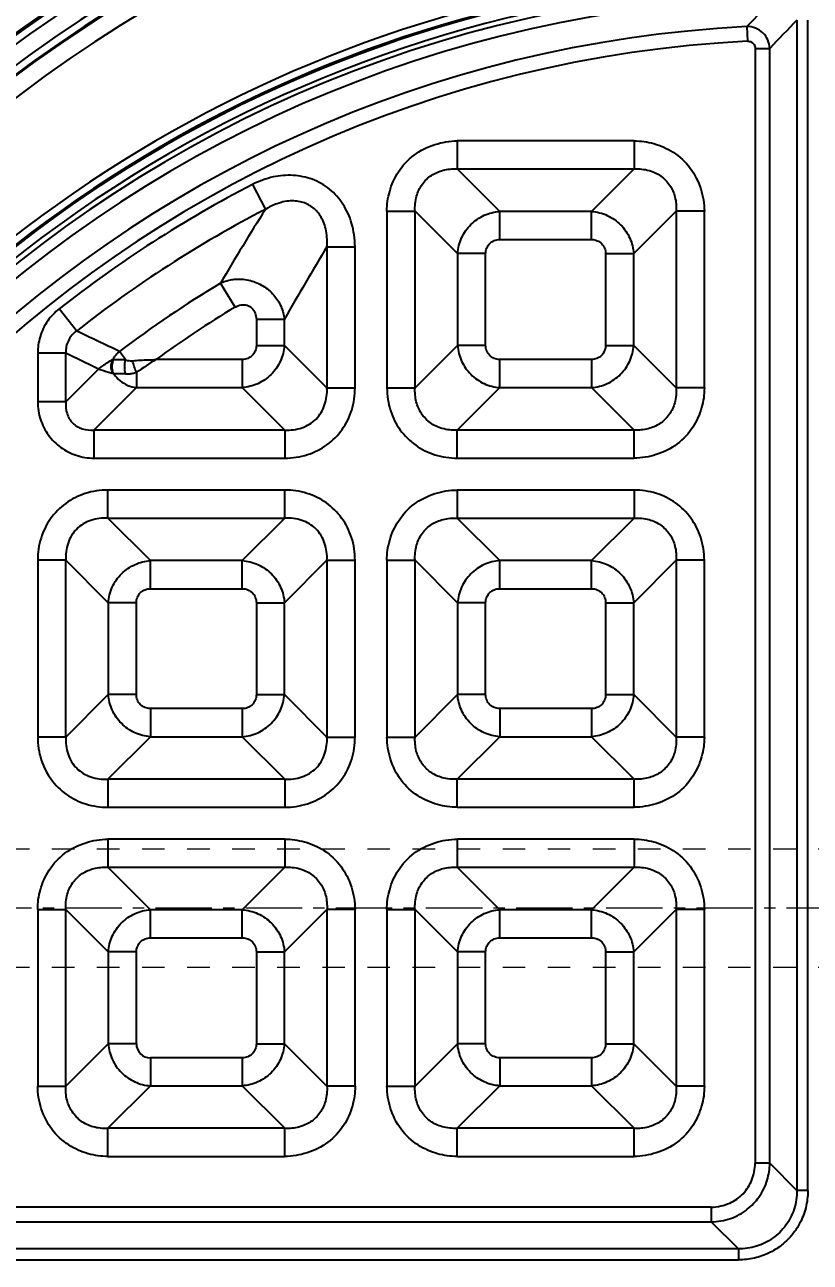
# Model space of a CAD drawing. Header units: millimetres. Extents: x 3054 to 4939, y -1170 to 130.
# Drawn here: x 4552.1 to 4605.2, y -786 to -702.3 of the extents above; entities that cross this region are included whole.
import ezdxf

# ---------------------------------------------------------------- set-up
doc = ezdxf.new("R2010")
doc.units = ezdxf.units.MM
doc.header["$LTSCALE"] = 16.335
doc.header["$PDMODE"] = 3
doc.header["$PDSIZE"] = 0.3125
doc.linetypes.add('CENTER', pattern=[0.6, 0.375, -0.075, 0.075, -0.075])
doc.linetypes.add('HIDDEN', pattern=[0.2, 0.1, -0.1])
doc.layers.get('0').update_dxf_attribs({"linetype": 'CONTINUOUS'})
doc.layers.get('Defpoints').update_dxf_attribs({"linetype": 'CONTINUOUS'})
doc.layers.add('cool', color=153, linetype='HIDDEN', lineweight=9)
doc.styles.get("Standard").update_dxf_attribs({"font": 'txt', "width": 0.8})
doc.dimstyles.get("Standard").update_dxf_attribs({"dimtxt": 0.15625, "dimasz": 0.1875, "dimexe": 0.125, "dimexo": 0.0625, "dimtad": 0, "dimtih": 1, "dimtoh": 1, "dimdsep": 46, "dimtxsty": 'Standard', "dimcen": 0.09, "dimadec": 0, "dimazin": 0, "dimtp": 0.01, "dimtm": 0.01, "dimtfac": 1, "dimtofl": 0, "dimtmove": 0, "dimatfit": 3, "dimfxl": 0, "dimtolj": 1, "dimarcsym": 0})

# ---------------------------------------------------------------- blocks, each defined once
blk = doc.blocks.new('*D221')
at = {"color": 4, "lineweight": -2}
blk.add_line((4460.053, -762.001), (4441.773, -762.001), dxfattribs=at)
at = {"layer": 'Defpoints', "color": 0}
for p in [(4441.773, -762.001), (4460.053, -762.001), (4611.243, -791.002)]:
    blk.add_point(p, dxfattribs=at)
at = {"color": 6, "insert": (4434.439, -762.001), "char_height": 5, "attachment_point": 5}
blk.add_mtext('\\A1;29.00', dxfattribs=at)
blk = doc.blocks.new('*D222')
at = {"color": 4, "lineweight": -2}
blk.add_line((4502.817, -743.002), (4441.773, -743.002), dxfattribs=at)
at = {"layer": 'Defpoints', "color": 0}
for p in [(4441.773, -743.002), (4502.817, -743.002), (4611.243, -791.002)]:
    blk.add_point(p, dxfattribs=at)
at = {"color": 6, "insert": (4434.439, -743.002), "char_height": 5, "attachment_point": 5}
blk.add_mtext('\\A1;48.00', dxfattribs=at)
blk = doc.blocks.new('*D223')
at = {"color": 4, "lineweight": -2}
blk.add_line((4524.817, -709.002), (4441.773, -709.002), dxfattribs=at)
at = {"layer": 'Defpoints', "color": 0}
for p in [(4441.773, -709.002), (4524.817, -709.002), (4611.243, -791.002)]:
    blk.add_point(p, dxfattribs=at)
at = {"color": 6, "insert": (4434.439, -709.002), "char_height": 5, "attachment_point": 5}
blk.add_mtext('\\A1;82.00', dxfattribs=at)
blk = doc.blocks.new('*D224')
at = {"color": 4, "lineweight": -2}
blk.add_line((4501.275, -694.001), (4441.773, -694.001), dxfattribs=at)
at = {"layer": 'Defpoints', "color": 0}
for p in [(4441.773, -694.001), (4501.275, -694.001), (4611.243, -791.002)]:
    blk.add_point(p, dxfattribs=at)
at = {"color": 6, "insert": (4434.439, -694.001), "char_height": 5, "attachment_point": 5}
blk.add_mtext('\\A1;97.00', dxfattribs=at)
blk = doc.blocks.new('*D225')
at = {"color": 4, "lineweight": -2}
blk.add_line((4563.817, -680.002), (4441.773, -680.002), dxfattribs=at)
at = {"layer": 'Defpoints', "color": 0}
for p in [(4441.773, -680.002), (4563.817, -680.002), (4611.243, -791.002)]:
    blk.add_point(p, dxfattribs=at)
at = {"color": 6, "insert": (4434.439, -680.002), "char_height": 5, "attachment_point": 5}
blk.add_mtext('\\A1;111.00', dxfattribs=at)
blk = doc.blocks.new('*D226')
at = {"color": 4, "lineweight": -2}
blk.add_line((4606.843, -674.002), (4441.773, -674.002), dxfattribs=at)
at = {"layer": 'Defpoints', "color": 0}
for p in [(4441.773, -674.002), (4606.843, -674.002), (4611.243, -791.002)]:
    blk.add_point(p, dxfattribs=at)
at = {"color": 6, "insert": (4433.773, -674.002), "char_height": 5, "attachment_point": 5}
blk.add_mtext('\\A1;117.00', dxfattribs=at)
blk = doc.blocks.new('*D227')
at = {"color": 4, "lineweight": -2}
for p, q in [((4451.773, -667.041), (4441.773, -667.041)), ((4461.773, -673.002), (4451.773, -667.041)), ((4479.867, -673.002), (4461.773, -673.002))]:
    blk.add_line(p, q, dxfattribs=at)
at = {"layer": 'Defpoints', "color": 0}
for p in [(4441.773, -667.041), (4479.867, -673.002), (4611.243, -791.002)]:
    blk.add_point(p, dxfattribs=at)
at = {"color": 6, "insert": (4433.773, -667.041), "char_height": 5, "attachment_point": 5}
blk.add_mtext('\\A1;118.00', dxfattribs=at)
blk = doc.blocks.new('*D233')
at = {"color": 4, "lineweight": -2}
for p, q in [((4568.217, -634.173), (4568.217, -624.173)), ((4568.247, -644.173), (4568.217, -634.173)), ((4568.247, -675.644), (4568.247, -644.173))]:
    blk.add_line(p, q, dxfattribs=at)
at = {"layer": 'Defpoints', "color": 0}
for p in [(4568.217, -624.173), (4568.247, -675.644), (4611.243, -791.002)]:
    blk.add_point(p, dxfattribs=at)
at = {"color": 6, "insert": (4568.217, -616.84), "char_height": 5, "attachment_point": 5, "rotation": 90}
blk.add_mtext('\\A1;43.00', dxfattribs=at)
blk = doc.blocks.new('*D234')
at = {"color": 4, "lineweight": -2}
for p, q in [((4529.217, -634.173), (4529.217, -624.173)), ((4528.247, -644.173), (4529.217, -634.173)), ((4528.247, -704.672), (4528.247, -644.173))]:
    blk.add_line(p, q, dxfattribs=at)
at = {"layer": 'Defpoints', "color": 0}
for p in [(4529.217, -624.173), (4528.247, -704.672), (4611.243, -791.002)]:
    blk.add_point(p, dxfattribs=at)
at = {"color": 6, "insert": (4529.217, -616.84), "char_height": 5, "attachment_point": 5, "rotation": 90}
blk.add_mtext('\\A1;83.00', dxfattribs=at)
blk = doc.blocks.new('*D235')
at = {"color": 4, "lineweight": -2}
for p, q in [((4507.217, -634.173), (4507.217, -624.173)), ((4506.247, -644.173), (4507.217, -634.173)), ((4506.247, -738.601), (4506.247, -644.173))]:
    blk.add_line(p, q, dxfattribs=at)
at = {"layer": 'Defpoints', "color": 0}
for p in [(4507.217, -624.173), (4506.247, -738.601), (4611.243, -791.002)]:
    blk.add_point(p, dxfattribs=at)
at = {"color": 6, "insert": (4507.217, -615.84), "char_height": 5, "attachment_point": 5, "rotation": 90}
blk.add_mtext('\\A1;105.00', dxfattribs=at)
blk = doc.blocks.new('*D236')
at = {"color": 4, "lineweight": -2}
blk.add_line((4482.742, -664.202), (4482.742, -624.173), dxfattribs=at)
at = {"layer": 'Defpoints', "color": 0}
for p in [(4482.742, -624.173), (4482.742, -664.202), (4611.243, -791.002)]:
    blk.add_point(p, dxfattribs=at)
at = {"color": 6, "insert": (4482.742, -615.173), "char_height": 5, "attachment_point": 5, "rotation": 90}
blk.add_mtext('\\A1;128.50', dxfattribs=at)
blk = doc.blocks.new('*D240')
at = {"color": 4, "lineweight": -2}
for p, q in [((4493.943, -636.034), (4493.943, -626.034)), ((4490.742, -646.034), (4493.943, -636.034)), ((4490.742, -781.571), (4490.742, -646.034))]:
    blk.add_line(p, q, dxfattribs=at)
at = {"layer": 'Defpoints', "color": 0}
for p in [(4493.943, -626.034), (4490.742, -781.571), (4611.243, -791.002)]:
    blk.add_point(p, dxfattribs=at)
at = {"color": 6, "insert": (4493.943, -617.368), "char_height": 5, "attachment_point": 5, "rotation": 90}
blk.add_mtext('\\A1;120.50', dxfattribs=at)
blk = doc.blocks.new('*D258')
at = {"color": 4, "lineweight": -2}
for p, q in [((4451.914, -779.805), (4441.914, -779.805)), ((4461.914, -785.971), (4451.914, -779.805)), ((4486.342, -785.971), (4461.914, -785.971))]:
    blk.add_line(p, q, dxfattribs=at)
at = {"layer": 'Defpoints', "color": 0}
for p in [(4441.914, -779.805), (4486.342, -785.971), (4611.243, -791.001)]:
    blk.add_point(p, dxfattribs=at)
at = {"color": 6, "insert": (4436.247, -779.805), "char_height": 5, "attachment_point": 5}
blk.add_mtext('\\A1;5.03', dxfattribs=at)

msp = doc.modelspace()

# ---------------------------------------------------------------- linework, layer by layer
at = {"color": 6, "linetype": 'Continuous'}
for p, q in [((4604.34, -701.95), (4604.34, -781.113)), ((4605.082, -781.113), (4605.08, -701.95)), ((4600.952, -702.384), (4601.003, -703.373)), ((4601.515, -703.86), (4601.515, -779.278)), ((4601.515, -703.86), (4602.505, -703.86)), ((4602.504, -705.348), (4602.505, -703.86)), ((4602.503, -779.278), (4602.504, -705.348)), ((4581.371, -710.117), (4581.371, -712.017)), ((4593.328, -710.117), (4581.371, -710.117)), ((4593.328, -710.117), (4593.328, -712.017)), ((4581.371, -712.017), (4584.244, -714.89)), ((4581.371, -712.017), (4593.328, -712.017)), ((4590.455, -714.89), (4593.328, -712.017)), ((4567.528, -713.061), (4568.401, -714.749)), ((4576.62, -714.868), (4576.62, -726.826)), ((4576.62, -714.868), (4578.52, -714.868)), ((4578.52, -726.826), (4578.52, -714.868)), ((4581.393, -717.741), (4578.52, -714.868)), ((4596.179, -714.868), (4593.306, -717.741)), ((4596.179, -714.868), (4596.179, -726.826)), ((4598.08, -714.868), (4596.179, -714.868)), ((4598.08, -726.826), (4598.08, -714.868)), ((4584.244, -716.791), (4584.244, -714.89)), ((4590.455, -714.89), (4584.244, -714.89)), ((4590.455, -716.791), (4590.455, -714.89)), ((4572.562, -717.281), (4572.562, -726.826)), ((4572.562, -717.281), (4574.462, -717.281)), ((4574.462, -726.826), (4574.462, -717.281)), ((4584.244, -716.791), (4590.455, -716.791)), ((4581.393, -717.741), (4581.393, -723.953)), ((4583.294, -717.741), (4581.393, -717.741)), ((4583.294, -723.953), (4583.294, -717.741)), ((4591.406, -717.741), (4591.406, -723.953)), ((4591.406, -717.741), (4593.306, -717.741)), ((4593.306, -723.953), (4593.306, -717.741)), ((4566.348, -721.362), (4565.368, -719.734)), ((4555.627, -722.977), (4554.451, -721.484)), ((4567.788, -722.176), (4567.788, -723.953)), ((4567.788, -722.176), (4569.689, -722.176)), ((4569.689, -723.953), (4569.689, -722.176)), ((4567.788, -723.953), (4569.689, -723.953)), ((4569.689, -723.953), (4572.562, -726.825)), ((4578.52, -726.826), (4581.393, -723.953)), ((4583.294, -723.953), (4581.393, -723.953)), ((4591.406, -723.953), (4593.306, -723.953)), ((4593.306, -723.953), (4596.179, -726.826)), ((4553.002, -724.47), (4553.002, -727.776)), ((4554.903, -724.47), (4553.002, -724.47)), ((4554.903, -727.776), (4554.903, -724.47)), ((4558.935, -724.903), (4558.528, -724.366)), ((4566.838, -724.903), (4560.995, -724.903)), ((4566.838, -724.903), (4566.838, -726.803)), ((4584.244, -726.803), (4584.244, -724.903)), ((4590.455, -724.903), (4584.244, -724.903)), ((4590.455, -724.903), (4590.455, -726.803)), ((4554.903, -727.776), (4557.122, -725.556)), ((4558.935, -725.88), (4558.147, -725.88)), ((4559.676, -725.77), (4559.676, -726.803)), ((4559.676, -726.803), (4556.803, -729.676)), ((4559.676, -726.803), (4566.838, -726.803)), ((4569.711, -729.676), (4566.838, -726.803)), ((4572.562, -726.826), (4574.462, -726.826)), ((4576.62, -726.826), (4578.52, -726.826)), ((4584.244, -726.803), (4581.371, -729.676)), ((4584.244, -726.803), (4590.455, -726.803)), ((4593.328, -729.676), (4590.455, -726.803)), ((4598.08, -726.826), (4596.179, -726.826)), ((4554.903, -727.776), (4553.002, -727.776)), ((4556.803, -729.676), (4556.803, -731.577)), ((4569.711, -729.676), (4556.803, -729.676)), ((4569.711, -729.676), (4569.711, -731.577)), ((4581.371, -731.577), (4581.371, -729.676)), ((4593.328, -729.676), (4581.371, -729.676)), ((4593.328, -731.577), (4593.328, -729.676)), ((4556.803, -731.577), (4569.711, -731.577)), ((4581.371, -731.577), (4593.328, -731.577)), ((4557.753, -735.635), (4557.753, -733.734)), ((4569.711, -733.734), (4557.753, -733.734)), ((4569.711, -735.635), (4569.711, -733.734)), ((4581.371, -733.734), (4581.371, -735.635)), ((4593.328, -733.734), (4581.371, -733.734)), ((4593.328, -733.734), (4593.328, -735.635)), ((4557.753, -735.635), (4560.626, -738.508)), ((4557.753, -735.635), (4569.711, -735.635)), ((4566.838, -738.508), (4569.711, -735.635)), ((4581.371, -735.635), (4584.244, -738.508)), ((4581.371, -735.635), (4593.328, -735.635)), ((4590.455, -738.508), (4593.328, -735.635)), ((4553.002, -738.486), (4553.002, -750.443)), ((4554.903, -738.486), (4553.002, -738.486)), ((4554.903, -750.443), (4554.903, -738.486)), ((4557.776, -741.359), (4554.903, -738.486)), ((4560.626, -740.408), (4560.626, -738.508)), ((4566.838, -738.508), (4560.626, -738.508)), ((4566.838, -740.408), (4566.838, -738.508)), ((4572.562, -738.486), (4569.689, -741.359)), ((4572.562, -738.486), (4572.562, -750.443)), ((4572.562, -738.486), (4574.462, -738.486)), ((4574.462, -750.443), (4574.462, -738.486)), ((4576.62, -738.486), (4576.62, -750.443)), ((4576.62, -738.486), (4578.52, -738.486)), ((4578.52, -750.443), (4578.52, -738.486)), ((4581.393, -741.359), (4578.52, -738.486)), ((4584.244, -740.408), (4584.244, -738.508)), ((4590.455, -738.508), (4584.244, -738.508)), ((4590.455, -740.408), (4590.455, -738.508)), ((4596.179, -738.486), (4593.306, -741.359)), ((4596.179, -738.486), (4596.179, -750.443)), ((4598.08, -738.486), (4596.179, -738.486)), ((4598.08, -750.443), (4598.08, -738.486)), ((4560.626, -740.408), (4566.838, -740.408)), ((4584.244, -740.408), (4590.455, -740.408)), ((4557.776, -741.359), (4557.776, -747.57)), ((4559.676, -741.359), (4557.776, -741.359)), ((4559.676, -747.57), (4559.676, -741.359)), ((4567.788, -741.359), (4567.788, -747.57)), ((4567.788, -741.359), (4569.689, -741.359)), ((4569.689, -747.57), (4569.689, -741.359)), ((4581.393, -741.359), (4581.393, -747.57)), ((4583.294, -741.359), (4581.393, -741.359)), ((4583.294, -747.57), (4583.294, -741.359)), ((4591.406, -741.359), (4591.406, -747.57)), ((4591.406, -741.359), (4593.306, -741.359)), ((4593.306, -747.57), (4593.306, -741.359)), ((4554.903, -750.443), (4557.776, -747.57)), ((4559.676, -747.57), (4557.776, -747.57)), ((4567.788, -747.57), (4569.689, -747.57)), ((4569.689, -747.57), (4572.562, -750.443)), ((4578.52, -750.443), (4581.393, -747.57)), ((4583.294, -747.57), (4581.393, -747.57)), ((4591.406, -747.57), (4593.306, -747.57)), ((4593.306, -747.57), (4596.179, -750.443)), ((4560.626, -748.52), (4560.626, -750.421)), ((4566.838, -748.52), (4560.626, -748.52)), ((4566.838, -748.52), (4566.838, -750.421)), ((4584.244, -748.52), (4584.244, -750.421)), ((4590.455, -748.52), (4584.244, -748.52)), ((4590.455, -748.52), (4590.455, -750.421)), ((4554.903, -750.443), (4553.002, -750.443)), ((4560.626, -750.421), (4557.753, -753.294)), ((4560.626, -750.421), (4566.838, -750.421)), ((4569.711, -753.294), (4566.838, -750.421)), ((4572.562, -750.443), (4574.462, -750.443)), ((4576.62, -750.443), (4578.52, -750.443)), ((4584.244, -750.421), (4581.371, -753.294)), ((4584.244, -750.421), (4590.455, -750.421)), ((4593.328, -753.294), (4590.455, -750.421)), ((4598.08, -750.443), (4596.179, -750.443)), ((4557.753, -753.294), (4557.753, -755.194)), ((4569.711, -753.294), (4557.753, -753.294)), ((4569.711, -753.294), (4569.711, -755.194)), ((4581.371, -755.194), (4581.371, -753.294)), ((4593.328, -753.294), (4581.371, -753.294)), ((4593.328, -755.194), (4593.328, -753.294)), ((4557.753, -755.194), (4569.711, -755.194)), ((4581.371, -755.194), (4593.328, -755.194)), ((4557.753, -757.352), (4557.753, -759.252)), ((4569.711, -757.352), (4557.753, -757.352)), ((4569.711, -757.352), (4569.711, -759.252)), ((4581.371, -757.352), (4581.371, -759.252)), ((4593.328, -757.352), (4581.371, -757.352)), ((4593.328, -757.352), (4593.328, -759.252)), ((4557.753, -759.252), (4560.626, -762.125)), ((4557.753, -759.252), (4569.711, -759.252)), ((4566.838, -762.125), (4569.711, -759.252)), ((4581.371, -759.252), (4584.244, -762.125)), ((4581.371, -759.252), (4593.328, -759.252)), ((4590.455, -762.125), (4593.328, -759.252)), ((4553.002, -762.103), (4553.002, -774.061)), ((4553.002, -762.103), (4554.903, -762.103)), ((4554.903, -774.061), (4554.903, -762.103)), ((4557.776, -764.976), (4554.903, -762.103)), ((4560.626, -764.026), (4560.626, -762.125)), ((4566.838, -762.125), (4560.626, -762.125)), ((4566.838, -764.026), (4566.838, -762.125)), ((4572.562, -762.103), (4569.689, -764.976)), ((4572.562, -762.103), (4572.562, -774.061)), ((4574.462, -762.103), (4572.562, -762.103)), ((4574.462, -774.061), (4574.462, -762.103)), ((4576.62, -762.103), (4576.62, -774.061)), ((4576.62, -762.103), (4578.52, -762.103)), ((4578.52, -774.061), (4578.52, -762.103)), ((4581.393, -764.976), (4578.52, -762.103)), ((4584.244, -764.026), (4584.244, -762.125)), ((4590.455, -762.125), (4584.244, -762.125)), ((4590.455, -764.026), (4590.455, -762.125)), ((4596.179, -762.103), (4593.306, -764.976)), ((4596.179, -762.103), (4596.179, -774.061)), ((4598.08, -762.103), (4596.179, -762.103)), ((4598.08, -774.061), (4598.08, -762.103)), ((4560.626, -764.026), (4566.838, -764.026)), ((4584.244, -764.026), (4590.455, -764.026)), ((4557.776, -764.976), (4557.776, -771.188)), ((4559.676, -764.976), (4557.776, -764.976)), ((4559.676, -771.188), (4559.676, -764.976)), ((4567.788, -764.976), (4567.788, -771.188)), ((4567.788, -764.976), (4569.689, -764.976)), ((4569.689, -771.188), (4569.689, -764.976)), ((4581.393, -764.976), (4581.393, -771.188)), ((4583.294, -764.976), (4581.393, -764.976)), ((4583.294, -771.188), (4583.294, -764.976)), ((4591.406, -764.976), (4591.406, -771.188)), ((4591.406, -764.976), (4593.306, -764.976)), ((4593.306, -771.188), (4593.306, -764.976)), ((4554.903, -774.061), (4557.776, -771.188)), ((4559.676, -771.188), (4557.776, -771.188)), ((4567.788, -771.188), (4569.689, -771.188)), ((4569.689, -771.188), (4572.562, -774.061)), ((4578.52, -774.061), (4581.393, -771.188)), ((4583.294, -771.188), (4581.393, -771.188)), ((4591.406, -771.188), (4593.306, -771.188)), ((4593.306, -771.188), (4596.179, -774.061)), ((4560.626, -772.138), (4560.626, -774.038)), ((4566.838, -772.138), (4560.626, -772.138)), ((4566.838, -772.138), (4566.838, -774.038)), ((4584.244, -772.138), (4584.244, -774.038)), ((4590.455, -772.138), (4584.244, -772.138)), ((4590.455, -772.138), (4590.455, -774.038)), ((4553.002, -774.061), (4554.903, -774.061)), ((4560.626, -774.038), (4557.753, -776.911)), ((4560.626, -774.038), (4566.838, -774.038)), ((4569.711, -776.911), (4566.838, -774.038)), ((4574.462, -774.061), (4572.562, -774.061)), ((4576.62, -774.061), (4578.52, -774.061)), ((4584.244, -774.038), (4581.371, -776.911)), ((4584.244, -774.038), (4590.455, -774.038)), ((4593.328, -776.911), (4590.455, -774.038)), ((4598.08, -774.061), (4596.179, -774.061)), ((4557.753, -778.812), (4557.753, -776.911)), ((4569.711, -776.911), (4557.753, -776.911)), ((4569.711, -778.812), (4569.711, -776.911)), ((4581.371, -778.812), (4581.371, -776.911)), ((4593.328, -776.911), (4581.371, -776.911)), ((4593.328, -778.812), (4593.328, -776.911)), ((4557.753, -778.812), (4569.711, -778.812)), ((4581.371, -778.812), (4593.328, -778.812)), ((4602.504, -779.278), (4601.515, -779.278)), ((4602.504, -779.277), (4604.34, -781.113)), ((4605.082, -781.113), (4604.34, -781.113)), ((4598.546, -782.247), (4523.128, -782.247)), ((4598.546, -782.247), (4598.546, -783.236)), ((4524.616, -783.236), (4598.546, -783.235)), ((4600.381, -785.072), (4598.545, -783.236)), ((4600.381, -785.072), (4521.218, -785.072)), ((4600.381, -785.072), (4600.381, -785.814)), ((4521.218, -785.812), (4600.381, -785.814))]:
    msp.add_line(p, q, dxfattribs=at)
for centre, radius, start, end in [((4611.269, -785.971), 102.28, 28.91984, 173.84027), ((4611.269, -785.971), 102.395, 28.92651, 170.47427), ((4611.269, -785.971), 101.778, 28.91317, 173.80147), ((4611.269, -785.971), 100.622, 28.40074, 331.59927), ((4611.269, -785.971), 100.12, 28.40075, 331.59926), ((4611.269, -785.971), 100.057, 28.37938, 331.62062), ((4611.269, -785.971), 98.859, 28.37934, 331.62065), ((4605.239, -785.971), 87.818, 27.48882, 137.56344), ((4605.239, -785.971), 87.224, 13.52978, 137.63947), ((4605.239, -785.971), 87.317, 27.48942, 137.56349), ((4605.239, -785.971), 86.271, 91.61975, 178.38025), ((4605.239, -785.971), 86.622, 13.52978, 137.63811), ((4605.239, -785.971), 85.531, 91.61975, 178.38025), ((4770.467, -866.324), 235.821, 135.3084, 135.95783), ((4770.123, -863.117), 231.212, 135.80893, 136.46522), ((4605.239, -785.971), 83.696, 92.93582, 177.06418), ((4605.239, -785.971), 82.706, 92.93582, 177.06418), ((4605.239, -785.971), 82.085, 117.34893, 128.22237), ((4605.239, -785.971), 80.184, 117.34891, 128.22238), ((4721.899, -811.581), 181.488, 147.75485, 149.59705), ((4724.342, -809.657), 177.681, 148.67478, 150.50504), ((4605.239, -785.971), 77.311, 121.04538, 127.17051), ((4605.239, -785.971), 75.411, 121.04547, 125.92336), ((4407.531, -1035.923), 346.219, 64.14274, 64.67498), ((4624.728, -823.177), 117.132, 122.96442, 123.73663)]:
    msp.add_arc(centre, radius, start, end, dxfattribs=at)
for points, knots in [([(4602.505, -703.86), (4602.5, -703.665), (4602.41, -703.274), (4602.061, -702.785), (4601.555, -702.453), (4601.152, -702.379), (4600.952, -702.384)], [0, 0, 0, 0, 0.247125, 0.495574, 0.746007, 1, 1, 1, 1]), ([(4601.003, -703.373), (4601.09, -703.372), (4601.269, -703.405), (4601.469, -703.595), (4601.512, -703.772), (4601.515, -703.86)], [0, 0, 0, 0, 0.335312, 0.664078, 1, 1, 1, 1]), ([(4576.62, -714.868), (4576.613, -714.42), (4576.752, -713.486), (4577.343, -712.142), (4578.402, -710.99), (4579.825, -710.294), (4580.863, -710.119), (4581.371, -710.117)], [0, 0, 0, 0, 0.180472, 0.373927, 0.583386, 0.795688, 1, 1, 1, 1]), ([(4593.328, -710.117), (4593.777, -710.11), (4594.711, -710.249), (4596.054, -710.84), (4597.207, -711.9), (4597.903, -713.323), (4598.077, -714.36), (4598.08, -714.868)], [0, 0, 0, 0, 0.180472, 0.373927, 0.583386, 0.795688, 1, 1, 1, 1]), ([(4578.52, -714.868), (4578.5, -714.529), (4578.557, -713.884), (4578.955, -713.028), (4579.598, -712.409), (4580.436, -712.048), (4581.051, -711.998), (4581.371, -712.017)], [0, 0, 0, 0, 0.221574, 0.413859, 0.604921, 0.790516, 1, 1, 1, 1]), ([(4593.328, -712.017), (4593.667, -711.997), (4594.312, -712.054), (4595.168, -712.453), (4595.787, -713.095), (4596.149, -713.933), (4596.198, -714.548), (4596.179, -714.868)], [0, 0, 0, 0, 0.221576, 0.413862, 0.604926, 0.790522, 1, 1, 1, 1]), ([(4574.462, -717.281), (4574.446, -716.744), (4574.327, -715.731), (4573.71, -714.382), (4572.792, -713.328), (4571.596, -712.651), (4570.264, -712.393), (4568.867, -712.503), (4567.974, -712.843), (4567.528, -713.061)], [0, 0, 0, 0, 0.162951, 0.305077, 0.443519, 0.580163, 0.713751, 0.849412, 1, 1, 1, 1]), ([(4569.457, -714.282), (4569.365, -714.307), (4568.997, -714.422), (4568.648, -714.596), (4568.401, -714.749)], [0, 0, 0, 0, 0.246244, 1, 1, 1, 1]), ([(4572.562, -717.28), (4572.578, -717.066), (4572.582, -716.659), (4572.499, -716.088), (4572.342, -715.598), (4572.127, -715.187), (4571.866, -714.852), (4571.564, -714.585), (4571.224, -714.382), (4570.843, -714.243), (4570.419, -714.171), (4569.948, -714.177), (4569.624, -714.237), (4569.457, -714.282)], [0, 0, 0, 0, 0.124073, 0.234448, 0.332563, 0.420607, 0.501146, 0.577295, 0.652231, 0.728884, 0.810419, 0.89997, 1, 1, 1, 1]), ([(4581.393, -717.741), (4581.417, -717.377), (4581.605, -716.648), (4582.25, -715.73), (4583.167, -715.097), (4583.887, -714.914), (4584.244, -714.89)], [0, 0, 0, 0, 0.250264, 0.503195, 0.754431, 1, 1, 1, 1]), ([(4590.455, -714.89), (4590.819, -714.915), (4591.548, -715.102), (4592.467, -715.747), (4593.1, -716.665), (4593.282, -717.384), (4593.306, -717.741)], [0, 0, 0, 0, 0.250266, 0.503195, 0.754432, 1, 1, 1, 1]), ([(4583.294, -717.741), (4583.294, -717.612), (4583.345, -717.359), (4583.554, -717.038), (4583.874, -716.839), (4584.12, -716.791), (4584.244, -716.791)], [0, 0, 0, 0, 0.259887, 0.507024, 0.750759, 1, 1, 1, 1]), ([(4590.455, -716.791), (4590.584, -716.791), (4590.838, -716.842), (4591.159, -717.051), (4591.358, -717.371), (4591.406, -717.617), (4591.406, -717.741)], [0, 0, 0, 0, 0.259887, 0.507024, 0.750759, 1, 1, 1, 1]), ([(4565.368, -719.733), (4565.475, -719.684), (4565.696, -719.598), (4566.043, -719.51), (4566.281, -719.48), (4566.401, -719.472)], [0, 0, 0, 0, 0.330861, 0.663226, 1, 1, 1, 1]), ([(4566.401, -719.472), (4566.73, -719.451), (4567.377, -719.514), (4568.271, -719.895), (4568.992, -720.507), (4569.495, -721.293), (4569.656, -721.881), (4569.688, -722.176)], [0, 0, 0, 0, 0.211717, 0.409105, 0.615636, 0.809667, 1, 1, 1, 1]), ([(4554.451, -721.484), (4554.159, -721.714), (4553.621, -722.281), (4553.115, -723.324), (4553.002, -724.097), (4553.002, -724.47)], [0, 0, 0, 0, 0.326263, 0.673496, 1, 1, 1, 1]), ([(4566.348, -721.362), (4566.475, -721.292), (4566.742, -721.193), (4567.163, -721.204), (4567.516, -721.412), (4567.732, -721.763), (4567.783, -722.036), (4567.788, -722.176)], [0, 0, 0, 0, 0.21425, 0.411496, 0.599045, 0.793256, 1, 1, 1, 1]), ([(4555.627, -722.977), (4555.395, -723.142), (4555.009, -723.599), (4554.889, -724.185), (4554.903, -724.47)], [0, 0, 0, 0, 0.500007, 1, 1, 1, 1]), ([(4569.689, -723.953), (4569.664, -724.316), (4569.477, -725.045), (4568.832, -725.964), (4567.914, -726.597), (4567.195, -726.779), (4566.838, -726.803)], [0, 0, 0, 0, 0.250268, 0.503197, 0.754433, 1, 1, 1, 1]), ([(4567.788, -723.953), (4567.788, -724.081), (4567.737, -724.335), (4567.528, -724.656), (4567.208, -724.855), (4566.961, -724.903), (4566.838, -724.903)], [0, 0, 0, 0, 0.259887, 0.507024, 0.750759, 1, 1, 1, 1]), ([(4581.393, -723.953), (4581.418, -724.315), (4581.605, -725.039), (4582.245, -725.953), (4583.159, -726.592), (4583.882, -726.779), (4584.244, -726.803)], [0, 0, 0, 0, 0.249464, 0.500311, 0.750996, 1, 1, 1, 1]), ([(4584.244, -724.903), (4584.115, -724.903), (4583.861, -724.852), (4583.54, -724.643), (4583.342, -724.322), (4583.294, -724.076), (4583.294, -723.953)], [0, 0, 0, 0, 0.259887, 0.507024, 0.750759, 1, 1, 1, 1]), ([(4591.406, -723.953), (4591.406, -724.081), (4591.354, -724.335), (4591.146, -724.656), (4590.825, -724.855), (4590.579, -724.903), (4590.455, -724.903)], [0, 0, 0, 0, 0.259887, 0.507024, 0.750759, 1, 1, 1, 1]), ([(4590.455, -726.803), (4590.818, -726.779), (4591.542, -726.592), (4592.456, -725.951), (4593.095, -725.038), (4593.281, -724.314), (4593.306, -723.953)], [0, 0, 0, 0, 0.249467, 0.500313, 0.750997, 1, 1, 1, 1]), ([(4557.122, -725.556), (4557.212, -725.474), (4557.407, -725.315), (4557.726, -725.1), (4557.953, -724.971), (4558.07, -724.909)], [0, 0, 0, 0, 0.318956, 0.654803, 1, 1, 1, 1]), ([(4558.094, -725.862), (4558.064, -725.804), (4558.015, -725.68), (4557.975, -725.485), (4557.97, -725.285), (4558, -725.09), (4558.043, -724.967), (4558.07, -724.909)], [0, 0, 0, 0, 0.199978, 0.402446, 0.604923, 0.804966, 1, 1, 1, 1]), ([(4558.147, -725.88), (4558.117, -725.821), (4558.069, -725.694), (4558.034, -725.493), (4558.035, -725.288), (4558.071, -725.087), (4558.119, -724.961), (4558.148, -724.901)], [0, 0, 0, 0, 0.197065, 0.398378, 0.601322, 0.802867, 1, 1, 1, 1]), ([(4558.528, -724.366), (4558.468, -724.417), (4558.353, -724.526), (4558.2, -724.707), (4558.111, -724.839), (4558.071, -724.907)], [0, 0, 0, 0, 0.33249, 0.667293, 1, 1, 1, 1]), ([(4558.071, -724.907), (4558.079, -724.905), (4558.096, -724.902), (4558.121, -724.9), (4558.139, -724.901), (4558.147, -724.902)], [0, 0, 0, 0, 0.326105, 0.66157, 1, 1, 1, 1]), ([(4558.147, -724.902), (4558.217, -724.902), (4558.376, -724.903), (4558.638, -724.903), (4558.831, -724.903), (4558.935, -724.903)], [0, 0, 0, 0, 0.266288, 0.604742, 1, 1, 1, 1]), ([(4558.935, -725.88), (4558.903, -725.722), (4558.885, -725.398), (4558.901, -725.074), (4558.932, -724.915)], [0, 0, 0, 0, 0.499728, 1, 1, 1, 1]), ([(4558.948, -724.92), (4558.991, -724.941), (4559.094, -724.964), (4559.248, -725), (4559.36, -725.007), (4559.415, -725.003)], [0, 0, 0, 0, 0.304199, 0.654056, 1, 1, 1, 1]), ([(4559.415, -724.99), (4559.586, -724.971), (4559.933, -724.942), (4560.461, -724.933), (4560.816, -724.914), (4560.995, -724.903)], [0, 0, 0, 0, 0.325368, 0.661013, 1, 1, 1, 1]), ([(4558.094, -725.862), (4557.997, -725.839), (4557.668, -725.753), (4557.343, -725.649), (4557.122, -725.556)], [0, 0, 0, 0, 0.294614, 1, 1, 1, 1]), ([(4559.676, -725.771), (4559.625, -725.643), (4559.533, -725.385), (4559.451, -725.122), (4559.415, -724.99)], [0, 0, 0, 0, 0.499723, 1, 1, 1, 1]), ([(4558.147, -725.88), (4558.266, -726.052), (4558.553, -726.36), (4559.084, -726.678), (4559.48, -726.782), (4559.676, -726.803)], [0, 0, 0, 0, 0.34207, 0.677164, 1, 1, 1, 1]), ([(4558.935, -725.88), (4559.019, -725.88), (4559.187, -725.874), (4559.436, -725.839), (4559.597, -725.797), (4559.676, -725.77)], [0, 0, 0, 0, 0.335497, 0.66902, 1, 1, 1, 1]), ([(4569.711, -731.577), (4570.229, -731.577), (4571.247, -731.424), (4572.606, -730.742), (4573.655, -729.681), (4574.315, -728.332), (4574.462, -727.332), (4574.462, -726.826)], [0, 0, 0, 0, 0.208164, 0.406063, 0.600899, 0.796688, 1, 1, 1, 1]), ([(4569.711, -729.676), (4570.098, -729.699), (4570.875, -729.602), (4571.891, -729.005), (4572.488, -727.99), (4572.585, -727.213), (4572.562, -726.826)], [0, 0, 0, 0, 0.254779, 0.500001, 0.745226, 1, 1, 1, 1]), ([(4576.62, -726.826), (4576.629, -727.345), (4576.772, -728.361), (4577.456, -729.72), (4578.514, -730.765), (4579.863, -731.429), (4580.863, -731.569), (4581.371, -731.577)], [0, 0, 0, 0, 0.208683, 0.405459, 0.601044, 0.795805, 1, 1, 1, 1]), ([(4581.371, -729.676), (4581.033, -729.697), (4580.387, -729.64), (4579.527, -729.237), (4578.909, -728.588), (4578.549, -727.751), (4578.501, -727.141), (4578.52, -726.826)], [0, 0, 0, 0, 0.22092, 0.414624, 0.60824, 0.793208, 1, 1, 1, 1]), ([(4598.08, -726.826), (4598.086, -727.274), (4597.947, -728.208), (4597.356, -729.551), (4596.297, -730.704), (4594.874, -731.4), (4593.836, -731.574), (4593.328, -731.577)], [0, 0, 0, 0, 0.180472, 0.373927, 0.583386, 0.795688, 1, 1, 1, 1]), ([(4596.179, -726.826), (4596.199, -727.164), (4596.142, -727.809), (4595.744, -728.665), (4595.101, -729.284), (4594.263, -729.646), (4593.648, -729.696), (4593.328, -729.676)], [0, 0, 0, 0, 0.221576, 0.413862, 0.604926, 0.790522, 1, 1, 1, 1]), ([(4553.002, -727.776), (4553.007, -728.178), (4553.127, -728.98), (4553.681, -730.052), (4554.527, -730.898), (4555.6, -731.452), (4556.401, -731.572), (4556.803, -731.577)], [0, 0, 0, 0, 0.20277, 0.401416, 0.598681, 0.797294, 1, 1, 1, 1]), ([(4554.903, -727.776), (4554.88, -728.039), (4554.929, -728.565), (4555.321, -729.258), (4556.013, -729.65), (4556.54, -729.699), (4556.803, -729.676)], [0, 0, 0, 0, 0.256877, 0.500001, 0.74313, 1, 1, 1, 1]), ([(4557.753, -733.734), (4557.235, -733.734), (4556.217, -733.887), (4554.858, -734.569), (4553.81, -735.63), (4553.149, -736.979), (4553.002, -737.98), (4553.002, -738.486)], [0, 0, 0, 0, 0.208164, 0.406063, 0.600899, 0.796688, 1, 1, 1, 1]), ([(4574.462, -738.486), (4574.462, -737.967), (4574.309, -736.949), (4573.627, -735.59), (4572.566, -734.542), (4571.217, -733.881), (4570.217, -733.734), (4569.711, -733.734)], [0, 0, 0, 0, 0.208164, 0.406063, 0.600899, 0.796688, 1, 1, 1, 1]), ([(4576.62, -738.486), (4576.613, -738.037), (4576.752, -737.103), (4577.343, -735.76), (4578.402, -734.607), (4579.825, -733.911), (4580.863, -733.737), (4581.371, -733.734)], [0, 0, 0, 0, 0.180472, 0.373927, 0.583386, 0.795688, 1, 1, 1, 1]), ([(4598.08, -738.486), (4598.07, -737.966), (4597.927, -736.95), (4597.243, -735.591), (4596.185, -734.546), (4594.836, -733.882), (4593.836, -733.742), (4593.328, -733.734)], [0, 0, 0, 0, 0.208698, 0.405509, 0.601081, 0.795812, 1, 1, 1, 1]), ([(4557.753, -735.635), (4557.366, -735.612), (4556.589, -735.709), (4555.574, -736.306), (4554.977, -737.321), (4554.879, -738.098), (4554.903, -738.486)], [0, 0, 0, 0, 0.254779, 0.500001, 0.745226, 1, 1, 1, 1]), ([(4572.562, -738.486), (4572.585, -738.098), (4572.488, -737.321), (4571.891, -736.306), (4570.875, -735.709), (4570.098, -735.612), (4569.711, -735.635)], [0, 0, 0, 0, 0.254779, 0.500001, 0.745226, 1, 1, 1, 1]), ([(4578.52, -738.486), (4578.5, -738.147), (4578.557, -737.502), (4578.955, -736.646), (4579.598, -736.027), (4580.436, -735.665), (4581.051, -735.616), (4581.371, -735.635)], [0, 0, 0, 0, 0.221575, 0.413861, 0.604925, 0.790522, 1, 1, 1, 1]), ([(4593.328, -735.635), (4593.667, -735.615), (4594.312, -735.672), (4595.168, -736.07), (4595.787, -736.712), (4596.149, -737.551), (4596.198, -738.166), (4596.179, -738.486)], [0, 0, 0, 0, 0.221576, 0.413862, 0.604926, 0.790522, 1, 1, 1, 1]), ([(4557.776, -741.359), (4557.8, -740.995), (4557.987, -740.266), (4558.632, -739.347), (4559.55, -738.714), (4560.269, -738.532), (4560.626, -738.508)], [0, 0, 0, 0, 0.250266, 0.503196, 0.754432, 1, 1, 1, 1]), ([(4566.838, -738.508), (4567.202, -738.532), (4567.93, -738.72), (4568.849, -739.364), (4569.482, -740.282), (4569.665, -741.002), (4569.689, -741.359)], [0, 0, 0, 0, 0.250268, 0.503197, 0.754433, 1, 1, 1, 1]), ([(4584.244, -738.508), (4583.881, -738.533), (4583.157, -738.719), (4582.243, -739.36), (4581.604, -740.274), (4581.418, -740.997), (4581.393, -741.359)], [0, 0, 0, 0, 0.249468, 0.500314, 0.750998, 1, 1, 1, 1]), ([(4590.455, -738.508), (4590.819, -738.532), (4591.548, -738.72), (4592.467, -739.364), (4593.1, -740.282), (4593.282, -741.002), (4593.306, -741.359)], [0, 0, 0, 0, 0.250266, 0.503195, 0.754432, 1, 1, 1, 1]), ([(4559.676, -741.359), (4559.676, -741.23), (4559.727, -740.976), (4559.936, -740.655), (4560.256, -740.456), (4560.503, -740.408), (4560.626, -740.408)], [0, 0, 0, 0, 0.259889, 0.507027, 0.750761, 1, 1, 1, 1]), ([(4566.838, -740.408), (4566.967, -740.408), (4567.22, -740.46), (4567.541, -740.668), (4567.74, -740.989), (4567.788, -741.235), (4567.788, -741.359)], [0, 0, 0, 0, 0.259887, 0.507024, 0.750759, 1, 1, 1, 1]), ([(4583.294, -741.359), (4583.294, -741.23), (4583.345, -740.976), (4583.554, -740.655), (4583.874, -740.456), (4584.12, -740.408), (4584.244, -740.408)], [0, 0, 0, 0, 0.259887, 0.507024, 0.750759, 1, 1, 1, 1]), ([(4590.455, -740.408), (4590.584, -740.408), (4590.838, -740.46), (4591.159, -740.668), (4591.358, -740.989), (4591.406, -741.235), (4591.406, -741.359)], [0, 0, 0, 0, 0.259887, 0.507024, 0.750759, 1, 1, 1, 1]), ([(4560.626, -750.421), (4560.262, -750.396), (4559.534, -750.209), (4558.615, -749.564), (4557.982, -748.646), (4557.799, -747.927), (4557.776, -747.57)], [0, 0, 0, 0, 0.250269, 0.503199, 0.754436, 1, 1, 1, 1]), ([(4560.626, -748.52), (4560.497, -748.52), (4560.244, -748.469), (4559.923, -748.26), (4559.724, -747.94), (4559.676, -747.694), (4559.676, -747.57)], [0, 0, 0, 0, 0.259887, 0.507024, 0.750759, 1, 1, 1, 1]), ([(4566.838, -750.421), (4567.2, -750.396), (4567.924, -750.209), (4568.838, -749.569), (4569.478, -748.655), (4569.664, -747.932), (4569.689, -747.57)], [0, 0, 0, 0, 0.249466, 0.500311, 0.750994, 1, 1, 1, 1]), ([(4567.788, -747.57), (4567.788, -747.699), (4567.737, -747.953), (4567.528, -748.273), (4567.208, -748.472), (4566.961, -748.52), (4566.838, -748.52)], [0, 0, 0, 0, 0.259887, 0.507024, 0.750759, 1, 1, 1, 1]), ([(4584.244, -750.421), (4583.88, -750.396), (4583.151, -750.209), (4582.233, -749.564), (4581.6, -748.646), (4581.417, -747.927), (4581.393, -747.57)], [0, 0, 0, 0, 0.250268, 0.503198, 0.754435, 1, 1, 1, 1]), ([(4584.244, -748.52), (4584.115, -748.52), (4583.861, -748.469), (4583.54, -748.26), (4583.342, -747.94), (4583.294, -747.694), (4583.294, -747.57)], [0, 0, 0, 0, 0.259887, 0.507024, 0.750759, 1, 1, 1, 1]), ([(4591.406, -747.57), (4591.406, -747.699), (4591.354, -747.953), (4591.146, -748.273), (4590.825, -748.472), (4590.579, -748.52), (4590.455, -748.52)], [0, 0, 0, 0, 0.259887, 0.507024, 0.750759, 1, 1, 1, 1]), ([(4593.306, -747.57), (4593.282, -747.934), (4593.094, -748.663), (4592.45, -749.581), (4591.532, -750.214), (4590.812, -750.397), (4590.455, -750.421)], [0, 0, 0, 0, 0.250266, 0.503195, 0.754432, 1, 1, 1, 1]), ([(4553.002, -750.443), (4553.002, -750.961), (4553.155, -751.98), (4553.837, -753.339), (4554.898, -754.387), (4556.247, -755.048), (4557.247, -755.194), (4557.753, -755.194)], [0, 0, 0, 0, 0.20816, 0.406137, 0.600972, 0.79667, 1, 1, 1, 1]), ([(4554.903, -750.443), (4554.879, -750.831), (4554.977, -751.608), (4555.574, -752.623), (4556.589, -753.22), (4557.366, -753.317), (4557.753, -753.294)], [0, 0, 0, 0, 0.254779, 0.500001, 0.745226, 1, 1, 1, 1]), ([(4569.711, -755.194), (4570.229, -755.194), (4571.247, -755.041), (4572.606, -754.359), (4573.655, -753.298), (4574.315, -751.95), (4574.462, -750.949), (4574.462, -750.443)], [0, 0, 0, 0, 0.208164, 0.406063, 0.600899, 0.796688, 1, 1, 1, 1]), ([(4569.711, -753.294), (4570.098, -753.317), (4570.875, -753.22), (4571.891, -752.623), (4572.488, -751.608), (4572.585, -750.831), (4572.562, -750.443)], [0, 0, 0, 0, 0.254779, 0.500001, 0.745226, 1, 1, 1, 1]), ([(4581.371, -755.194), (4580.922, -755.201), (4579.989, -755.062), (4578.645, -754.471), (4577.492, -753.412), (4576.796, -751.989), (4576.622, -750.951), (4576.62, -750.443)], [0, 0, 0, 0, 0.180472, 0.373927, 0.583386, 0.795688, 1, 1, 1, 1]), ([(4581.371, -753.294), (4581.033, -753.314), (4580.387, -753.257), (4579.527, -752.855), (4578.909, -752.205), (4578.549, -751.368), (4578.501, -750.759), (4578.52, -750.443)], [0, 0, 0, 0, 0.220919, 0.414624, 0.60824, 0.793208, 1, 1, 1, 1]), ([(4598.08, -750.443), (4598.086, -750.891), (4597.947, -751.825), (4597.356, -753.169), (4596.297, -754.322), (4594.874, -755.018), (4593.836, -755.192), (4593.328, -755.194)], [0, 0, 0, 0, 0.180472, 0.373927, 0.583386, 0.795688, 1, 1, 1, 1]), ([(4596.179, -750.443), (4596.199, -750.782), (4596.142, -751.427), (4595.744, -752.283), (4595.101, -752.902), (4594.263, -753.263), (4593.648, -753.313), (4593.328, -753.294)], [0, 0, 0, 0, 0.221575, 0.413859, 0.604921, 0.790516, 1, 1, 1, 1]), ([(4553.002, -762.103), (4552.995, -761.655), (4553.134, -760.721), (4553.726, -759.377), (4554.785, -758.225), (4556.208, -757.529), (4557.246, -757.354), (4557.753, -757.352)], [0, 0, 0, 0, 0.180472, 0.373927, 0.583386, 0.795688, 1, 1, 1, 1]), ([(4569.711, -757.352), (4570.159, -757.345), (4571.093, -757.484), (4572.437, -758.075), (4573.589, -759.135), (4574.285, -760.558), (4574.46, -761.595), (4574.462, -762.103)], [0, 0, 0, 0, 0.180472, 0.373927, 0.583386, 0.795688, 1, 1, 1, 1]), ([(4576.62, -762.103), (4576.613, -761.655), (4576.752, -760.721), (4577.343, -759.377), (4578.402, -758.225), (4579.825, -757.529), (4580.863, -757.354), (4581.371, -757.352)], [0, 0, 0, 0, 0.180472, 0.373927, 0.583386, 0.795688, 1, 1, 1, 1]), ([(4593.328, -757.352), (4593.777, -757.345), (4594.711, -757.484), (4596.054, -758.075), (4597.207, -759.135), (4597.903, -760.558), (4598.077, -761.595), (4598.08, -762.103)], [0, 0, 0, 0, 0.180472, 0.373927, 0.583386, 0.795688, 1, 1, 1, 1]), ([(4554.903, -762.103), (4554.882, -761.764), (4554.939, -761.119), (4555.338, -760.263), (4555.98, -759.644), (4556.819, -759.283), (4557.433, -759.233), (4557.753, -759.252)], [0, 0, 0, 0, 0.221575, 0.413861, 0.604925, 0.790522, 1, 1, 1, 1]), ([(4569.711, -759.252), (4570.049, -759.232), (4570.694, -759.289), (4571.551, -759.688), (4572.169, -760.33), (4572.531, -761.168), (4572.581, -761.783), (4572.562, -762.103)], [0, 0, 0, 0, 0.221576, 0.413862, 0.604926, 0.790522, 1, 1, 1, 1]), ([(4578.52, -762.103), (4578.5, -761.764), (4578.557, -761.119), (4578.955, -760.263), (4579.598, -759.644), (4580.436, -759.283), (4581.051, -759.233), (4581.371, -759.252)], [0, 0, 0, 0, 0.221574, 0.413859, 0.604921, 0.790516, 1, 1, 1, 1]), ([(4593.328, -759.252), (4593.667, -759.232), (4594.312, -759.289), (4595.168, -759.688), (4595.787, -760.33), (4596.149, -761.168), (4596.198, -761.783), (4596.179, -762.103)], [0, 0, 0, 0, 0.221576, 0.413862, 0.604926, 0.790522, 1, 1, 1, 1]), ([(4557.776, -764.976), (4557.8, -764.612), (4557.987, -763.883), (4558.632, -762.965), (4559.55, -762.332), (4560.269, -762.149), (4560.626, -762.125)], [0, 0, 0, 0, 0.250264, 0.503195, 0.754431, 1, 1, 1, 1]), ([(4566.838, -762.125), (4567.202, -762.15), (4567.93, -762.337), (4568.849, -762.982), (4569.482, -763.9), (4569.665, -764.619), (4569.689, -764.976)], [0, 0, 0, 0, 0.250266, 0.503195, 0.754432, 1, 1, 1, 1]), ([(4581.393, -764.976), (4581.417, -764.612), (4581.605, -763.883), (4582.25, -762.965), (4583.167, -762.332), (4583.887, -762.149), (4584.244, -762.125)], [0, 0, 0, 0, 0.250265, 0.503195, 0.754432, 1, 1, 1, 1]), ([(4590.455, -762.125), (4590.819, -762.15), (4591.548, -762.337), (4592.467, -762.982), (4593.1, -763.9), (4593.282, -764.619), (4593.306, -764.976)], [0, 0, 0, 0, 0.250267, 0.503196, 0.754432, 1, 1, 1, 1]), ([(4559.676, -764.976), (4559.676, -764.847), (4559.727, -764.594), (4559.936, -764.273), (4560.256, -764.074), (4560.503, -764.026), (4560.626, -764.026)], [0, 0, 0, 0, 0.259887, 0.507024, 0.750759, 1, 1, 1, 1]), ([(4566.838, -764.026), (4566.967, -764.026), (4567.22, -764.077), (4567.541, -764.286), (4567.74, -764.606), (4567.788, -764.852), (4567.788, -764.976)], [0, 0, 0, 0, 0.259887, 0.507024, 0.750759, 1, 1, 1, 1]), ([(4583.294, -764.976), (4583.294, -764.847), (4583.345, -764.594), (4583.554, -764.273), (4583.874, -764.074), (4584.12, -764.026), (4584.244, -764.026)], [0, 0, 0, 0, 0.259887, 0.507024, 0.750759, 1, 1, 1, 1]), ([(4590.455, -764.026), (4590.584, -764.026), (4590.838, -764.077), (4591.159, -764.286), (4591.358, -764.606), (4591.406, -764.852), (4591.406, -764.976)], [0, 0, 0, 0, 0.259887, 0.507024, 0.750759, 1, 1, 1, 1]), ([(4557.776, -771.188), (4557.8, -771.55), (4557.987, -772.274), (4558.627, -773.188), (4559.541, -773.827), (4560.264, -774.014), (4560.626, -774.038)], [0, 0, 0, 0, 0.249464, 0.500311, 0.750996, 1, 1, 1, 1]), ([(4569.689, -771.188), (4569.664, -771.551), (4569.477, -772.28), (4568.832, -773.199), (4567.914, -773.832), (4567.195, -774.014), (4566.838, -774.038)], [0, 0, 0, 0, 0.250267, 0.503196, 0.754432, 1, 1, 1, 1]), ([(4567.788, -771.188), (4567.788, -771.316), (4567.737, -771.57), (4567.528, -771.891), (4567.208, -772.09), (4566.961, -772.138), (4566.838, -772.138)], [0, 0, 0, 0, 0.259887, 0.507024, 0.750759, 1, 1, 1, 1]), ([(4584.244, -774.038), (4583.88, -774.014), (4583.151, -773.826), (4582.233, -773.182), (4581.6, -772.264), (4581.417, -771.545), (4581.393, -771.188)], [0, 0, 0, 0, 0.250268, 0.503198, 0.754435, 1, 1, 1, 1]), ([(4584.244, -772.138), (4584.115, -772.138), (4583.861, -772.087), (4583.54, -771.878), (4583.342, -771.557), (4583.294, -771.311), (4583.294, -771.188)], [0, 0, 0, 0, 0.259887, 0.507024, 0.750759, 1, 1, 1, 1]), ([(4593.306, -771.188), (4593.282, -771.551), (4593.094, -772.28), (4592.45, -773.199), (4591.532, -773.832), (4590.812, -774.014), (4590.455, -774.038)], [0, 0, 0, 0, 0.250266, 0.503195, 0.754432, 1, 1, 1, 1]), ([(4591.406, -771.188), (4591.406, -771.316), (4591.354, -771.57), (4591.146, -771.891), (4590.825, -772.09), (4590.579, -772.138), (4590.455, -772.138)], [0, 0, 0, 0, 0.259887, 0.507024, 0.750759, 1, 1, 1, 1]), ([(4557.753, -778.812), (4557.305, -778.818), (4556.371, -778.68), (4555.027, -778.088), (4553.875, -777.029), (4553.179, -775.606), (4553.004, -774.568), (4553.002, -774.061)], [0, 0, 0, 0, 0.180472, 0.373927, 0.583386, 0.795688, 1, 1, 1, 1]), ([(4557.753, -776.911), (4557.416, -776.932), (4556.77, -776.875), (4555.91, -776.472), (4555.291, -775.823), (4554.932, -774.986), (4554.883, -774.376), (4554.903, -774.061)], [0, 0, 0, 0, 0.220919, 0.414624, 0.60824, 0.793208, 1, 1, 1, 1]), ([(4574.462, -774.061), (4574.469, -774.509), (4574.33, -775.443), (4573.739, -776.786), (4572.679, -777.939), (4571.256, -778.635), (4570.219, -778.809), (4569.711, -778.812)], [0, 0, 0, 0, 0.180472, 0.373927, 0.583386, 0.795688, 1, 1, 1, 1]), ([(4572.562, -774.061), (4572.582, -774.399), (4572.525, -775.044), (4572.126, -775.9), (4571.484, -776.519), (4570.645, -776.881), (4570.031, -776.931), (4569.711, -776.911)], [0, 0, 0, 0, 0.221576, 0.413862, 0.604926, 0.790522, 1, 1, 1, 1]), ([(4581.371, -778.812), (4580.922, -778.818), (4579.989, -778.68), (4578.645, -778.088), (4577.492, -777.029), (4576.796, -775.606), (4576.622, -774.568), (4576.62, -774.061)], [0, 0, 0, 0, 0.180472, 0.373927, 0.583386, 0.795688, 1, 1, 1, 1]), ([(4581.371, -776.911), (4581.032, -776.931), (4580.387, -776.874), (4579.531, -776.476), (4578.912, -775.834), (4578.55, -774.995), (4578.501, -774.381), (4578.52, -774.061)], [0, 0, 0, 0, 0.221576, 0.413861, 0.604924, 0.790519, 1, 1, 1, 1]), ([(4598.08, -774.061), (4598.086, -774.509), (4597.947, -775.443), (4597.356, -776.786), (4596.297, -777.939), (4594.874, -778.635), (4593.836, -778.809), (4593.328, -778.812)], [0, 0, 0, 0, 0.180472, 0.373927, 0.583386, 0.795688, 1, 1, 1, 1]), ([(4596.179, -774.061), (4596.199, -774.399), (4596.142, -775.044), (4595.744, -775.9), (4595.101, -776.519), (4594.263, -776.881), (4593.648, -776.931), (4593.328, -776.911)], [0, 0, 0, 0, 0.221575, 0.413859, 0.604921, 0.790516, 1, 1, 1, 1]), ([(4598.545, -783.236), (4598.984, -783.233), (4599.863, -783.083), (4600.982, -782.471), (4601.848, -781.56), (4602.38, -780.473), (4602.502, -779.659), (4602.504, -779.277)], [0, 0, 0, 0, 0.212984, 0.423506, 0.607323, 0.814514, 1, 1, 1, 1]), ([(4598.546, -782.247), (4598.973, -782.217), (4599.779, -782.077), (4600.753, -781.382), (4601.366, -780.416), (4601.503, -779.66), (4601.515, -779.279)], [0, 0, 0, 0, 0.277341, 0.514513, 0.752852, 1, 1, 1, 1]), ([(4605.082, -781.113), (4605.087, -781.263), (4605.061, -781.612), (4604.983, -782.156), (4604.82, -782.708), (4604.595, -783.243), (4604.276, -783.782), (4603.836, -784.348), (4603.228, -784.902), (4602.436, -785.39), (4601.462, -785.73), (4600.747, -785.808), (4600.381, -785.814)], [0, 0, 0, 0, 0.06109, 0.141705, 0.222797, 0.294169, 0.377352, 0.476114, 0.584311, 0.710188, 0.851271, 1, 1, 1, 1]), ([(4604.34, -781.113), (4604.342, -781.534), (4604.215, -782.377), (4603.64, -783.514), (4602.743, -784.399), (4601.617, -784.953), (4600.792, -785.074), (4600.381, -785.072)], [0, 0, 0, 0, 0.20345, 0.403403, 0.605203, 0.801143, 1, 1, 1, 1])]:
    msp.add_open_spline(points, degree=3, knots=knots, dxfattribs=at)
for points in [[(4557.122, -725.556), (4556.753, -725.374), (4556.012, -725.014), (4555.273, -724.649), (4554.903, -724.47)], [(4558.147, -725.88), (4558.135, -725.875), (4558.123, -725.87), (4558.111, -725.867)], [(4559.676, -771.188), (4559.676, -771.443), (4559.874, -771.94), (4560.371, -772.138), (4560.626, -772.138)]]:
    msp.add_open_spline(points, degree=3, dxfattribs=at)
at = {"layer": 'cool', "ltscale": 0.932966}
for p, q in [((4465.573, -758.001), (4756.913, -758.001)), ((4465.573, -766.001), (4756.913, -766.001))]:
    msp.add_line(p, q, dxfattribs=at)
at = {"layer": 'cool', "color": 1, "linetype": 'CENTER', "ltscale": 0.621977}
msp.add_line((4451.243, -762.001), (4771.243, -762.001), dxfattribs=at)

# ---------------------------------------------------------------- dimensions: what is measured, and where the dimension line sits
for feature_location, offset, dtype, origin, picture, middle in [((4482.742, -664.202), (0, 40.029), 1, (4611.243, -791.002), '*D236', (4482.742, -615.173)), ((4506.247, -738.601), (0.97, 114.428), 1, (4611.243, -791.002), '*D235', (4507.217, -615.84)), ((4490.742, -781.571), (3.202, 155.536), 1, (4611.243, -791.002), '*D240', (4493.943, -617.368)), ((4528.247, -704.672), (0.97, 80.499), 1, (4611.243, -791.002), '*D234', (4529.217, -616.84)), ((4568.247, -675.644), (-0.03, 51.471), 1, (4611.243, -791.002), '*D233', (4568.217, -616.84)), ((4479.867, -673.002), (-38.094, 5.961), 0, (4611.243, -791.002), '*D227', (4433.773, -667.041)), ((4606.843, -674.002), (-165.07, 0), 0, (4611.243, -791.002), '*D226', (4433.773, -674.002)), ((4563.817, -680.002), (-122.044, 0), 0, (4611.243, -791.002), '*D225', (4434.439, -680.002)), ((4501.275, -694.001), (-59.503, 0), 0, (4611.243, -791.002), '*D224', (4434.439, -694.001)), ((4524.817, -709.002), (-83.044, 0), 0, (4611.243, -791.002), '*D223', (4434.439, -709.002)), ((4502.817, -743.002), (-61.044, 0), 0, (4611.243, -791.002), '*D222', (4434.439, -743.002)), ((4460.053, -762.001), (-18.28, 0), 0, (4611.243, -791.002), '*D221', (4434.439, -762.001)), ((4486.342, -785.971), (-44.428, 6.166), 0, (4611.243, -791.001), '*D258', (4436.247, -779.805))]:
    dim = msp.add_ordinate_dim(feature_location=feature_location, offset=offset, dtype=dtype, origin=origin, dimstyle='Standard', override={"dimtxt": 5, "dimasz": 5, "dimexe": 0, "dimexo": 0, "dimgap": 0, "dimtih": 0, "dimtoh": 0, "dimzin": 0, "dimcen": 0, "dimclrd": 4, "dimclre": 4, "dimclrt": 6, "dimadec": 2, "dimtp": 0, "dimtm": 0, "dimtzin": 0})
    dim.commit()
    dim.dimension.update_dxf_attribs({"geometry": picture, "text_midpoint": middle})

doc.saveas('drawing.dxf')
